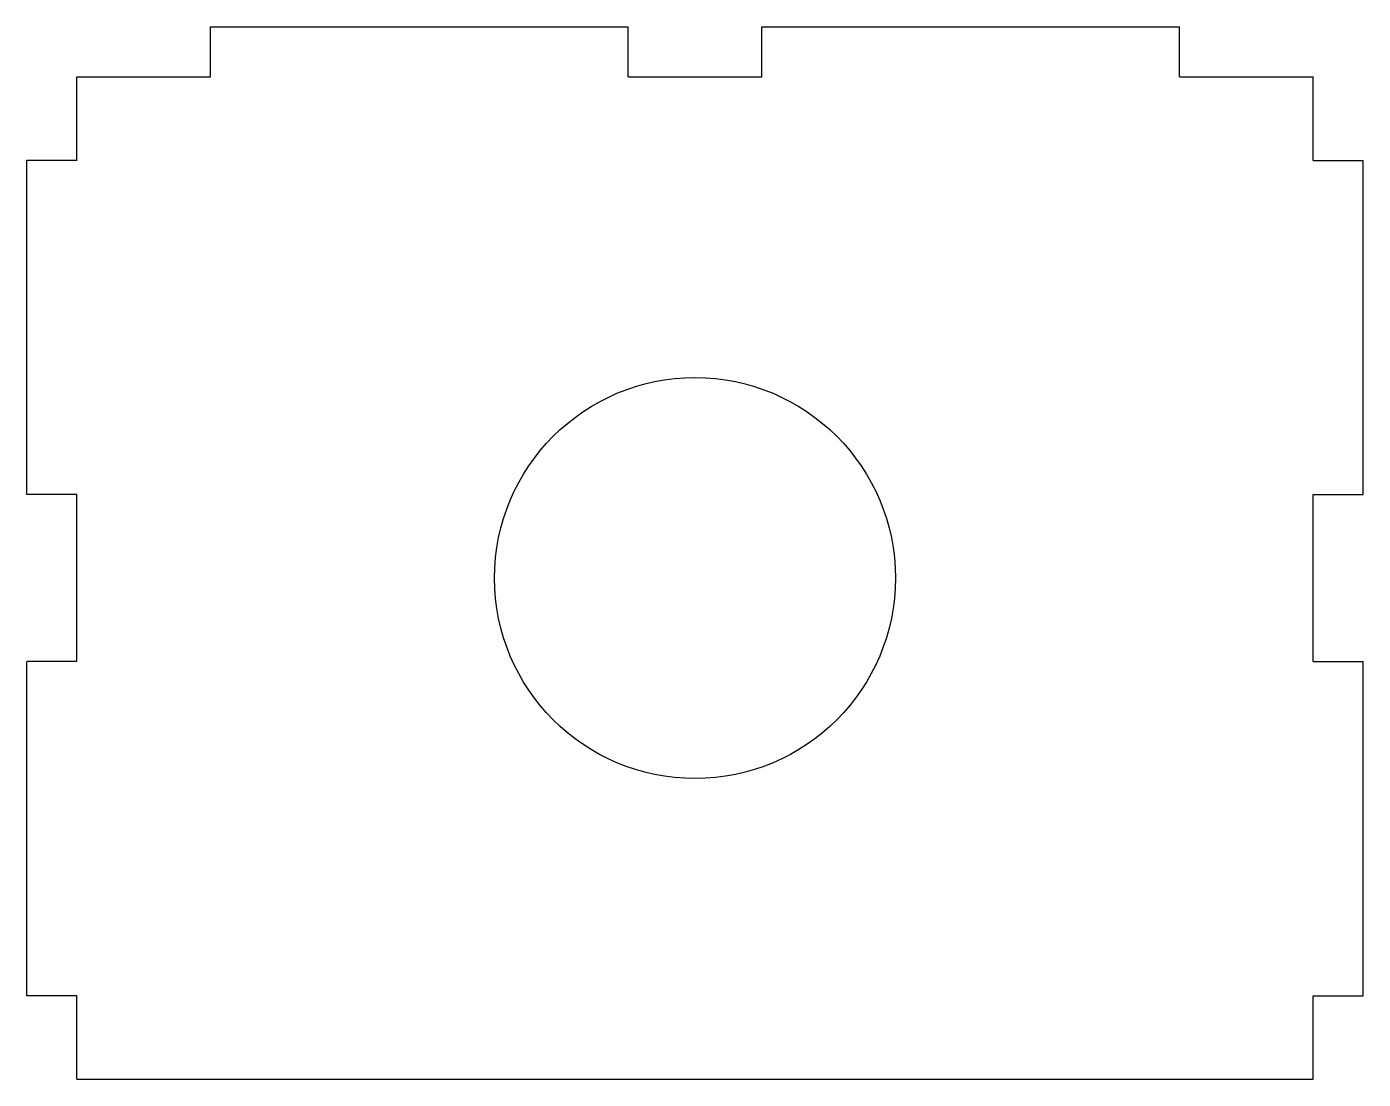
# Model space of a CAD drawing. Extents: x -40 to 40, y -63 to 0.
import ezdxf

# ---------------------------------------------------------------- set-up
doc = ezdxf.new("R2010")
doc.units = 0
doc.layers.add('VISIBLE', color=7, linetype='CONTINUOUS')

msp = doc.modelspace()

# ---------------------------------------------------------------- linework, layer by layer
at = {"layer": 'VISIBLE'}
for p, q in [((-29, 0), (-4, 0)), ((-29, -3), (-29, 0)), ((4, 0), (29, 0)), ((4, -3), (4, 0)), ((29, -3), (29, 0)), ((-4, -3), (-4, 0)), ((-37, -3), (-29, -3)), ((-37, -8), (-37, -3)), ((-4, -3), (4, -3)), ((29, -3), (37, -3)), ((37, -8), (37, -3)), ((-37, -8), (-40, -8)), ((-40, -28), (-40, -8)), ((37, -8), (40, -8)), ((40, -28), (40, -8)), ((-37, -28), (-40, -28)), ((-37, -38), (-37, -28)), ((37, -38), (37, -28)), ((37, -28), (40, -28)), ((-37, -38), (-40, -38)), ((-40, -58), (-40, -38)), ((37, -38), (40, -38)), ((40, -58), (40, -38)), ((-37, -58), (-40, -58)), ((-37, -63), (-37, -58)), ((37, -63), (37, -58)), ((37, -58), (40, -58)), ((-37, -63), (37, -63))]:
    msp.add_line(p, q, dxfattribs=at)
msp.add_circle((0, -33), 12, dxfattribs=at)

doc.saveas('drawing.dxf')
